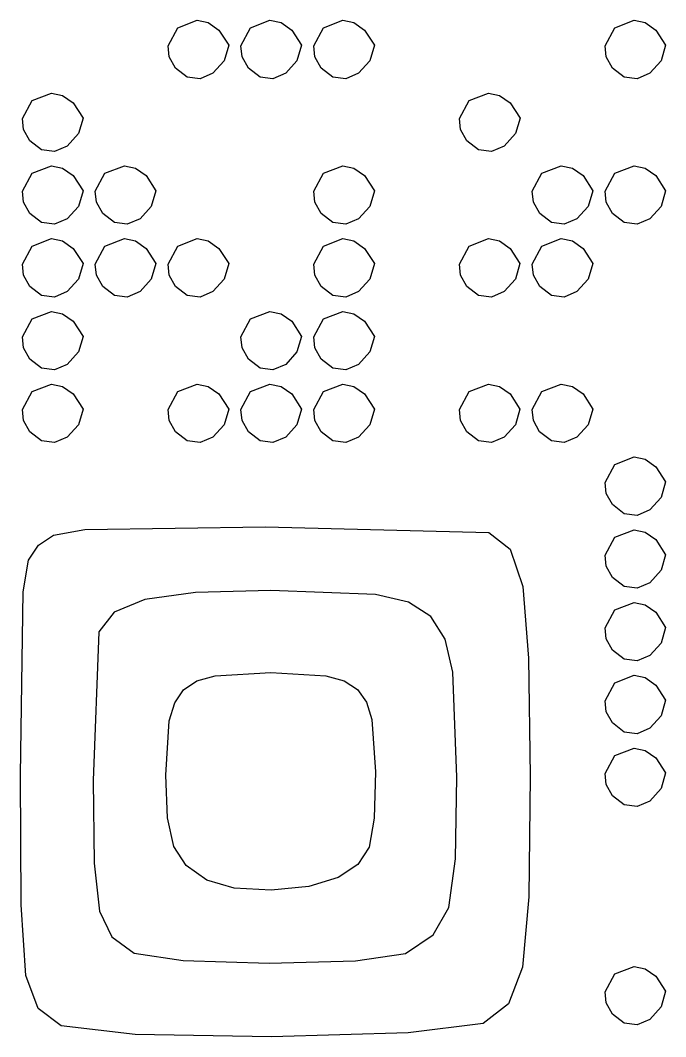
# Model space of a CAD drawing. Extents: x -13.9 to 69.6, y -29.8 to 53.7.
# Drawn here: x -13.9 to 6.1, y -29.82 to 1.71 of the extents above; entities that cross this region are included whole.
import ezdxf

# ---------------------------------------------------------------- set-up
doc = ezdxf.new("R2010")
doc.units = 0

msp = doc.modelspace()

# ---------------------------------------------------------------- linework, layer by layer
at = {"layer": 'Image'}
for p, q in [((-9.020625, 1.485093), (-8.4194, 1.714373)), ((-8.4194, 1.714373), (-8.077218, 1.642386)), ((-8.077218, 1.642386), (-7.74544, 1.41259)), ((-6.762845, 1.485093), (-6.16162, 1.714373)), ((-6.16162, 1.714373), (-5.819438, 1.642386)), ((-5.819438, 1.642386), (-5.48766, 1.41259)), ((-4.505065, 1.485093), (-3.90384, 1.714373)), ((-3.90384, 1.714373), (-3.561658, 1.642386)), ((-3.561658, 1.642386), (-3.22988, 1.41259)), ((4.526035, 1.485093), (5.12726, 1.714373)), ((5.12726, 1.714373), (5.469442, 1.642386)), ((5.469442, 1.642386), (5.80122, 1.41259)), ((-9.320415, 0.925091), (-9.020625, 1.485093)), ((-7.74544, 1.41259), (-7.442128, 0.940849)), ((-7.062635, 0.925091), (-6.762845, 1.485093)), ((-5.48766, 1.41259), (-5.184348, 0.940849)), ((-4.804855, 0.925091), (-4.505065, 1.485093)), ((-3.22988, 1.41259), (-2.926568, 0.940849)), ((4.226245, 0.925091), (4.526035, 1.485093)), ((5.80122, 1.41259), (6.104532, 0.940849)), ((-9.285803, 0.583677), (-9.320415, 0.925091)), ((-7.442128, 0.940849), (-7.585907, 0.456777)), ((-7.028023, 0.583677), (-7.062635, 0.925091)), ((-5.184348, 0.940849), (-5.328127, 0.456777)), ((-4.770243, 0.583677), (-4.804855, 0.925091)), ((-2.926568, 0.940849), (-3.070347, 0.456777)), ((4.260857, 0.583677), (4.226245, 0.925091)), ((6.104532, 0.940849), (5.960753, 0.456777)), ((-9.09007, 0.23471), (-9.285803, 0.583677)), ((-7.585907, 0.456777), (-7.933072, 0.071656)), ((-6.83229, 0.23471), (-7.028023, 0.583677)), ((-5.328127, 0.456777), (-5.675292, 0.071656)), ((-4.57451, 0.23471), (-4.770243, 0.583677)), ((-3.070347, 0.456777), (-3.417512, 0.071656)), ((4.45659, 0.23471), (4.260857, 0.583677)), ((5.960753, 0.456777), (5.613588, 0.071656)), ((-9.090067, 0.234708), (-9.09007, 0.23471)), ((-8.727861, -0.045683), (-9.090067, 0.234708)), ((-7.933072, 0.071656), (-8.327959, -0.097932)), ((-6.832287, 0.234708), (-6.83229, 0.23471)), ((-6.470081, -0.045683), (-6.832287, 0.234708)), ((-5.675292, 0.071656), (-6.070179, -0.097932)), ((-4.574507, 0.234708), (-4.57451, 0.23471)), ((-4.212301, -0.045683), (-4.574507, 0.234708)), ((-3.417512, 0.071656), (-3.812399, -0.097932)), ((4.456593, 0.234708), (4.45659, 0.23471)), ((4.818799, -0.045683), (4.456593, 0.234708)), ((5.613588, 0.071656), (5.218701, -0.097932)), ((-8.327959, -0.097932), (-8.727861, -0.045683)), ((-6.070179, -0.097932), (-6.470081, -0.045683)), ((-3.812399, -0.097932), (-4.212301, -0.045683)), ((5.218701, -0.097932), (4.818799, -0.045683)), ((-13.536265, -0.772687), (-12.93504, -0.543407)), ((-12.93504, -0.543407), (-12.592858, -0.615394)), ((-12.592858, -0.615394), (-12.26108, -0.84519)), ((0.010435, -0.772687), (0.61166, -0.543407)), ((0.61166, -0.543407), (0.953842, -0.615394)), ((0.953842, -0.615394), (1.28562, -0.84519)), ((-13.836055, -1.332689), (-13.536265, -0.772687)), ((-12.26108, -0.84519), (-11.957768, -1.316931)), ((-0.289355, -1.332689), (0.010435, -0.772687)), ((1.28562, -0.84519), (1.588932, -1.316931)), ((-13.801443, -1.674103), (-13.836055, -1.332689)), ((-11.957768, -1.316931), (-12.101547, -1.801003)), ((-0.254743, -1.674103), (-0.289355, -1.332689)), ((1.588932, -1.316931), (1.445153, -1.801003)), ((-13.60571, -2.02307), (-13.801443, -1.674103)), ((-12.101547, -1.801003), (-12.448712, -2.186124)), ((-0.05901, -2.02307), (-0.254743, -1.674103)), ((1.445153, -1.801003), (1.097988, -2.186124)), ((-13.605707, -2.023072), (-13.60571, -2.02307)), ((-13.243501, -2.303463), (-13.605707, -2.023072)), ((-12.448712, -2.186124), (-12.843599, -2.355712)), ((-0.059007, -2.023072), (-0.05901, -2.02307)), ((0.303199, -2.303463), (-0.059007, -2.023072)), ((1.097988, -2.186124), (0.703101, -2.355712)), ((-12.843599, -2.355712), (-13.243501, -2.303463)), ((0.703101, -2.355712), (0.303199, -2.303463)), ((-13.536285, -3.030467), (-12.93506, -2.801187)), ((-12.93506, -2.801187), (-12.592878, -2.873174)), ((-11.278505, -3.030467), (-10.67728, -2.801187)), ((-10.67728, -2.801187), (-10.335098, -2.873174)), ((-4.505175, -3.030467), (-3.90395, -2.801187)), ((-3.90395, -2.801187), (-3.561768, -2.873174)), ((2.268155, -3.030467), (2.86938, -2.801187)), ((2.86938, -2.801187), (3.211562, -2.873174)), ((4.525935, -3.030467), (5.12716, -2.801187)), ((5.12716, -2.801187), (5.469342, -2.873174)), ((-13.836075, -3.590469), (-13.536285, -3.030467)), ((-12.592878, -2.873174), (-12.2611, -3.10297)), ((-12.2611, -3.10297), (-11.957788, -3.574711)), ((-11.578295, -3.590469), (-11.278505, -3.030467)), ((-10.335098, -2.873174), (-10.00332, -3.10297)), ((-10.00332, -3.10297), (-9.700008, -3.574711)), ((-4.804965, -3.590469), (-4.505175, -3.030467)), ((-3.561768, -2.873174), (-3.22999, -3.10297)), ((-3.22999, -3.10297), (-2.926678, -3.574711)), ((1.968365, -3.590469), (2.268155, -3.030467)), ((3.211562, -2.873174), (3.54334, -3.10297)), ((3.54334, -3.10297), (3.846652, -3.574711)), ((4.226145, -3.590469), (4.525935, -3.030467)), ((5.469342, -2.873174), (5.80112, -3.10297)), ((5.80112, -3.10297), (6.104432, -3.574711)), ((-13.801463, -3.931883), (-13.836075, -3.590469)), ((-11.957788, -3.574711), (-12.101567, -4.058783)), ((-11.543683, -3.931883), (-11.578295, -3.590469)), ((-9.700008, -3.574711), (-9.843787, -4.058783)), ((-4.770353, -3.931883), (-4.804965, -3.590469)), ((-2.926678, -3.574711), (-3.070457, -4.058783)), ((2.002977, -3.931883), (1.968365, -3.590469)), ((3.846652, -3.574711), (3.702873, -4.058783)), ((4.260757, -3.931883), (4.226145, -3.590469)), ((6.104432, -3.574711), (5.960653, -4.058783)), ((-13.60573, -4.28085), (-13.801463, -3.931883)), ((-12.101567, -4.058783), (-12.448732, -4.443904)), ((-11.34795, -4.28085), (-11.543683, -3.931883)), ((-9.843787, -4.058783), (-10.190952, -4.443904)), ((-4.57462, -4.28085), (-4.770353, -3.931883)), ((-3.070457, -4.058783), (-3.417622, -4.443904)), ((2.19871, -4.28085), (2.002977, -3.931883)), ((3.702873, -4.058783), (3.355708, -4.443904)), ((4.45649, -4.28085), (4.260757, -3.931883)), ((5.960653, -4.058783), (5.613488, -4.443904)), ((-13.605727, -4.280852), (-13.60573, -4.28085)), ((-13.243521, -4.561243), (-13.605727, -4.280852)), ((-11.347947, -4.280852), (-11.34795, -4.28085)), ((-10.985741, -4.561243), (-11.347947, -4.280852)), ((-4.574617, -4.280852), (-4.57462, -4.28085)), ((-4.212411, -4.561243), (-4.574617, -4.280852)), ((2.198713, -4.280852), (2.19871, -4.28085)), ((2.560919, -4.561243), (2.198713, -4.280852)), ((4.456493, -4.280852), (4.45649, -4.28085)), ((4.818699, -4.561243), (4.456493, -4.280852)), ((-12.843619, -4.613492), (-13.243521, -4.561243)), ((-12.448732, -4.443904), (-12.843619, -4.613492)), ((-10.585839, -4.613492), (-10.985741, -4.561243)), ((-10.190952, -4.443904), (-10.585839, -4.613492)), ((-3.812509, -4.613492), (-4.212411, -4.561243)), ((-3.417622, -4.443904), (-3.812509, -4.613492)), ((2.960821, -4.613492), (2.560919, -4.561243)), ((3.355708, -4.443904), (2.960821, -4.613492)), ((5.218601, -4.613492), (4.818699, -4.561243)), ((5.613488, -4.443904), (5.218601, -4.613492)), ((-13.836165, -5.848249), (-13.536375, -5.288247)), ((-13.536375, -5.288247), (-12.93515, -5.058967)), ((-12.93515, -5.058967), (-12.592968, -5.130954)), ((-12.592968, -5.130954), (-12.26119, -5.36075)), ((-11.578385, -5.848249), (-11.278595, -5.288247)), ((-11.278595, -5.288247), (-10.67737, -5.058967)), ((-10.67737, -5.058967), (-10.335188, -5.130954)), ((-10.335188, -5.130954), (-10.00341, -5.36075)), ((-9.320605, -5.848249), (-9.020815, -5.288247)), ((-9.020815, -5.288247), (-8.41959, -5.058967)), ((-8.41959, -5.058967), (-8.077408, -5.130954)), ((-8.077408, -5.130954), (-7.74563, -5.36075)), ((-4.805055, -5.848249), (-4.505265, -5.288247)), ((-4.505265, -5.288247), (-3.90404, -5.058967)), ((-3.90404, -5.058967), (-3.561858, -5.130954)), ((-3.561858, -5.130954), (-3.23008, -5.36075)), ((-0.289505, -5.848249), (0.010285, -5.288247)), ((0.010285, -5.288247), (0.61151, -5.058967)), ((0.61151, -5.058967), (0.953692, -5.130954)), ((0.953692, -5.130954), (1.28547, -5.36075)), ((1.968275, -5.848249), (2.268065, -5.288247)), ((2.268065, -5.288247), (2.86929, -5.058967)), ((2.86929, -5.058967), (3.211472, -5.130954)), ((3.211472, -5.130954), (3.54325, -5.36075)), ((-12.26119, -5.36075), (-11.957878, -5.832491)), ((-10.00341, -5.36075), (-9.700098, -5.832491)), ((-7.74563, -5.36075), (-7.442318, -5.832491)), ((-3.23008, -5.36075), (-2.926768, -5.832491)), ((1.28547, -5.36075), (1.588782, -5.832491)), ((3.54325, -5.36075), (3.846562, -5.832491)), ((-13.801553, -6.189663), (-13.836165, -5.848249)), ((-11.957878, -5.832491), (-12.101657, -6.316563)), ((-11.543773, -6.189663), (-11.578385, -5.848249)), ((-9.700098, -5.832491), (-9.843877, -6.316563)), ((-9.285993, -6.189663), (-9.320605, -5.848249)), ((-7.442318, -5.832491), (-7.586097, -6.316563)), ((-4.770443, -6.189663), (-4.805055, -5.848249)), ((-2.926768, -5.832491), (-3.070547, -6.316563)), ((-0.254893, -6.189663), (-0.289505, -5.848249)), ((1.588782, -5.832491), (1.445003, -6.316563)), ((2.002887, -6.189663), (1.968275, -5.848249)), ((3.846562, -5.832491), (3.702783, -6.316563)), ((-13.60582, -6.53863), (-13.801553, -6.189663)), ((-11.34804, -6.53863), (-11.543773, -6.189663)), ((-9.09026, -6.53863), (-9.285993, -6.189663)), ((-4.57471, -6.53863), (-4.770443, -6.189663)), ((-0.05916, -6.53863), (-0.254893, -6.189663)), ((2.19862, -6.53863), (2.002887, -6.189663)), ((-13.605817, -6.538632), (-13.60582, -6.53863)), ((-13.243611, -6.819023), (-13.605817, -6.538632)), ((-12.101657, -6.316563), (-12.448822, -6.701684)), ((-11.348037, -6.538632), (-11.34804, -6.53863)), ((-10.985831, -6.819023), (-11.348037, -6.538632)), ((-9.843877, -6.316563), (-10.191042, -6.701684)), ((-9.090257, -6.538632), (-9.09026, -6.53863)), ((-8.728051, -6.819023), (-9.090257, -6.538632)), ((-7.586097, -6.316563), (-7.933262, -6.701684)), ((-4.574707, -6.538632), (-4.57471, -6.53863)), ((-4.212501, -6.819023), (-4.574707, -6.538632)), ((-3.070547, -6.316563), (-3.417712, -6.701684)), ((-0.059157, -6.538632), (-0.05916, -6.53863)), ((0.303049, -6.819023), (-0.059157, -6.538632)), ((1.445003, -6.316563), (1.097838, -6.701684)), ((2.198623, -6.538632), (2.19862, -6.53863)), ((2.560829, -6.819023), (2.198623, -6.538632)), ((3.702783, -6.316563), (3.355618, -6.701684)), ((-12.843709, -6.871272), (-13.243611, -6.819023)), ((-12.448822, -6.701684), (-12.843709, -6.871272)), ((-10.585929, -6.871272), (-10.985831, -6.819023)), ((-10.191042, -6.701684), (-10.585929, -6.871272)), ((-8.328149, -6.871272), (-8.728051, -6.819023)), ((-7.933262, -6.701684), (-8.328149, -6.871272)), ((-3.812599, -6.871272), (-4.212501, -6.819023)), ((-3.417712, -6.701684), (-3.812599, -6.871272)), ((0.702951, -6.871272), (0.303049, -6.819023)), ((1.097838, -6.701684), (0.702951, -6.871272)), ((2.960731, -6.871272), (2.560829, -6.819023)), ((3.355618, -6.701684), (2.960731, -6.871272)), ((-13.836225, -8.106029), (-13.536435, -7.546027)), ((-13.536435, -7.546027), (-12.93521, -7.316747)), ((-12.93521, -7.316747), (-12.593028, -7.388734)), ((-12.593028, -7.388734), (-12.26125, -7.61853)), ((-7.062895, -8.106029), (-6.763105, -7.546027)), ((-6.763105, -7.546027), (-6.16188, -7.316747)), ((-6.16188, -7.316747), (-5.819698, -7.388734)), ((-5.819698, -7.388734), (-5.48792, -7.61853)), ((-4.805115, -8.106029), (-4.505325, -7.546027)), ((-4.505325, -7.546027), (-3.9041, -7.316747)), ((-3.9041, -7.316747), (-3.561918, -7.388734)), ((-3.561918, -7.388734), (-3.23014, -7.61853)), ((-12.26125, -7.61853), (-11.957938, -8.090271)), ((-5.48792, -7.61853), (-5.184608, -8.090271)), ((-3.23014, -7.61853), (-2.926828, -8.090271)), ((-13.801613, -8.447443), (-13.836225, -8.106029)), ((-11.957938, -8.090271), (-12.101717, -8.574343)), ((-7.028283, -8.447443), (-7.062895, -8.106029)), ((-5.184608, -8.090271), (-5.328387, -8.574343)), ((-4.770503, -8.447443), (-4.805115, -8.106029)), ((-2.926828, -8.090271), (-3.070607, -8.574343)), ((-13.60588, -8.79641), (-13.801613, -8.447443)), ((-6.83255, -8.79641), (-7.028283, -8.447443)), ((-4.57477, -8.79641), (-4.770503, -8.447443)), ((-13.605877, -8.796412), (-13.60588, -8.79641)), ((-13.243671, -9.076803), (-13.605877, -8.796412)), ((-12.101717, -8.574343), (-12.448882, -8.959464)), ((-6.832547, -8.796412), (-6.83255, -8.79641)), ((-6.470341, -9.076803), (-6.832547, -8.796412)), ((-5.328387, -8.574343), (-5.675552, -8.959464)), ((-4.574767, -8.796412), (-4.57477, -8.79641)), ((-4.212561, -9.076803), (-4.574767, -8.796412)), ((-3.070607, -8.574343), (-3.417772, -8.959464)), ((-12.843769, -9.129052), (-13.243671, -9.076803)), ((-12.448882, -8.959464), (-12.843769, -9.129052)), ((-6.070439, -9.129052), (-6.470341, -9.076803)), ((-5.675552, -8.959464), (-6.070439, -9.129052)), ((-3.812659, -9.129052), (-4.212561, -9.076803)), ((-3.417772, -8.959464), (-3.812659, -9.129052)), ((-13.536425, -9.803807), (-12.9352, -9.574527)), ((-12.9352, -9.574527), (-12.593018, -9.646514)), ((-12.593018, -9.646514), (-12.26124, -9.87631)), ((-9.020875, -9.803807), (-8.41965, -9.574527)), ((-8.41965, -9.574527), (-8.077468, -9.646514)), ((-8.077468, -9.646514), (-7.74569, -9.87631)), ((-6.763095, -9.803807), (-6.16187, -9.574527)), ((-6.16187, -9.574527), (-5.819688, -9.646514)), ((-5.819688, -9.646514), (-5.48791, -9.87631)), ((-4.505315, -9.803807), (-3.90409, -9.574527)), ((-3.90409, -9.574527), (-3.561908, -9.646514)), ((-3.561908, -9.646514), (-3.23013, -9.87631)), ((0.010235, -9.803807), (0.61146, -9.574527)), ((0.61146, -9.574527), (0.953642, -9.646514)), ((0.953642, -9.646514), (1.28542, -9.87631)), ((2.268015, -9.803807), (2.86924, -9.574527)), ((2.86924, -9.574527), (3.211422, -9.646514)), ((3.211422, -9.646514), (3.5432, -9.87631)), ((-13.836215, -10.363809), (-13.536425, -9.803807)), ((-12.26124, -9.87631), (-11.957928, -10.348051)), ((-9.320665, -10.363809), (-9.020875, -9.803807)), ((-7.74569, -9.87631), (-7.442378, -10.348051)), ((-7.062885, -10.363809), (-6.763095, -9.803807)), ((-5.48791, -9.87631), (-5.184598, -10.348051)), ((-4.805105, -10.363809), (-4.505315, -9.803807)), ((-3.23013, -9.87631), (-2.926818, -10.348051)), ((-0.289555, -10.363809), (0.010235, -9.803807)), ((1.28542, -9.87631), (1.588732, -10.348051)), ((1.968225, -10.363809), (2.268015, -9.803807)), ((3.5432, -9.87631), (3.846512, -10.348051)), ((-13.801603, -10.705223), (-13.836215, -10.363809)), ((-11.957928, -10.348051), (-12.101707, -10.832123)), ((-9.286053, -10.705223), (-9.320665, -10.363809)), ((-7.442378, -10.348051), (-7.586157, -10.832123)), ((-7.028273, -10.705223), (-7.062885, -10.363809)), ((-5.184598, -10.348051), (-5.328377, -10.832123)), ((-4.770493, -10.705223), (-4.805105, -10.363809)), ((-2.926818, -10.348051), (-3.070597, -10.832123)), ((-0.254943, -10.705223), (-0.289555, -10.363809)), ((1.588732, -10.348051), (1.444953, -10.832123)), ((2.002837, -10.705223), (1.968225, -10.363809)), ((3.846512, -10.348051), (3.702733, -10.832123)), ((-13.60587, -11.05419), (-13.801603, -10.705223)), ((-9.09032, -11.05419), (-9.286053, -10.705223)), ((-6.83254, -11.05419), (-7.028273, -10.705223)), ((-4.57476, -11.05419), (-4.770493, -10.705223)), ((-0.05921, -11.05419), (-0.254943, -10.705223)), ((2.19857, -11.05419), (2.002837, -10.705223)), ((-12.101707, -10.832123), (-12.448872, -11.217244)), ((-7.586157, -10.832123), (-7.933322, -11.217244)), ((-5.328377, -10.832123), (-5.675542, -11.217244)), ((-3.070597, -10.832123), (-3.417762, -11.217244)), ((1.444953, -10.832123), (1.097788, -11.217244)), ((3.702733, -10.832123), (3.355568, -11.217244)), ((-13.605867, -11.054192), (-13.60587, -11.05419)), ((-13.243661, -11.334583), (-13.605867, -11.054192)), ((-12.843759, -11.386832), (-13.243661, -11.334583)), ((-12.448872, -11.217244), (-12.843759, -11.386832)), ((-9.090317, -11.054192), (-9.09032, -11.05419)), ((-8.728111, -11.334583), (-9.090317, -11.054192)), ((-8.328209, -11.386832), (-8.728111, -11.334583)), ((-7.933322, -11.217244), (-8.328209, -11.386832)), ((-6.832537, -11.054192), (-6.83254, -11.05419)), ((-6.470331, -11.334583), (-6.832537, -11.054192)), ((-6.070429, -11.386832), (-6.470331, -11.334583)), ((-5.675542, -11.217244), (-6.070429, -11.386832)), ((-4.574757, -11.054192), (-4.57476, -11.05419)), ((-4.212551, -11.334583), (-4.574757, -11.054192)), ((-3.812649, -11.386832), (-4.212551, -11.334583)), ((-3.417762, -11.217244), (-3.812649, -11.386832)), ((-0.059207, -11.054192), (-0.05921, -11.05419)), ((0.302999, -11.334583), (-0.059207, -11.054192)), ((0.702901, -11.386832), (0.302999, -11.334583)), ((1.097788, -11.217244), (0.702901, -11.386832)), ((2.198573, -11.054192), (2.19857, -11.05419)), ((2.560779, -11.334583), (2.198573, -11.054192)), ((2.960681, -11.386832), (2.560779, -11.334583)), ((3.355568, -11.217244), (2.960681, -11.386832)), ((4.525695, -12.061587), (5.12692, -11.832307)), ((5.12692, -11.832307), (5.469102, -11.904294)), ((5.469102, -11.904294), (5.80088, -12.13409)), ((4.225905, -12.621589), (4.525695, -12.061587)), ((5.80088, -12.13409), (6.104192, -12.605831)), ((6.104192, -12.605831), (5.960413, -13.089903)), ((4.260517, -12.963003), (4.225905, -12.621589)), ((4.45625, -13.31197), (4.260517, -12.963003)), ((5.960413, -13.089903), (5.613248, -13.475024)), ((4.456253, -13.311972), (4.45625, -13.31197)), ((4.818459, -13.592363), (4.456253, -13.311972)), ((5.613248, -13.475024), (5.218361, -13.644612)), ((5.218361, -13.644612), (4.818459, -13.592363)), ((-12.870511, -14.253835), (-11.905767, -14.084726)), ((-11.905767, -14.084726), (-6.304486, -14.001856)), ((-6.304486, -14.001856), (0.620394, -14.177167)), ((0.620394, -14.177167), (1.282076, -14.688116)), ((4.525645, -14.319367), (5.12687, -14.090087)), ((5.12687, -14.090087), (5.469052, -14.162074)), ((5.469052, -14.162074), (5.80083, -14.39187)), ((-13.336956, -14.5663), (-12.870511, -14.253835)), ((4.225855, -14.879369), (4.525645, -14.319367)), ((5.80083, -14.39187), (6.104142, -14.863611)), ((-13.649654, -15.034702), (-13.336956, -14.5663)), ((1.282076, -14.688116), (1.671732, -15.854897)), ((-13.818737, -16.011477), (-13.649654, -15.034702)), ((4.260467, -15.220783), (4.225855, -14.879369)), ((6.104142, -14.863611), (5.960363, -15.347683)), ((4.4562, -15.56975), (4.260467, -15.220783)), ((5.960363, -15.347683), (5.613198, -15.732804)), ((4.456203, -15.569752), (4.4562, -15.56975)), ((4.818409, -15.850143), (4.456203, -15.569752)), ((5.613198, -15.732804), (5.218311, -15.902392)), ((-13.9014, -21.70902), (-13.818737, -16.011477)), ((-8.474146, -16.04021), (-10.046095, -16.251762)), ((-6.13579, -15.97741), (-8.474146, -16.04021)), ((-2.894222, -16.09901), (-6.13579, -15.97741)), ((1.671732, -15.854897), (1.856378, -18.072438)), ((5.218311, -15.902392), (4.818409, -15.850143)), ((-10.046095, -16.251762), (-10.996032, -16.646799)), ((-1.872857, -16.341008), (-2.894222, -16.09901)), ((-1.171342, -16.783805), (-1.872857, -16.341008)), ((4.525595, -16.577147), (5.12682, -16.347867)), ((5.12682, -16.347867), (5.469002, -16.419854)), ((-10.996032, -16.646799), (-11.46835, -17.26005)), ((4.225805, -17.137149), (4.525595, -16.577147)), ((5.469002, -16.419854), (5.80078, -16.64965)), ((5.80078, -16.64965), (6.104092, -17.121392)), ((-0.729853, -17.487399), (-1.171342, -16.783805)), ((-11.46835, -17.26005), (-11.643661, -21.87321)), ((4.260417, -17.478563), (4.225805, -17.137149)), ((6.104092, -17.121392), (5.960313, -17.605463)), ((-0.48857, -18.51179), (-0.729853, -17.487399)), ((4.45615, -17.82753), (4.260417, -17.478563)), ((5.960313, -17.605463), (5.613148, -17.990584)), ((4.456153, -17.827532), (4.45615, -17.82753)), ((4.818359, -18.107923), (4.456153, -17.827532)), ((1.856378, -18.072438), (1.903034, -21.735667)), ((5.218261, -18.160172), (4.818359, -18.107923)), ((5.613148, -17.990584), (5.218261, -18.160172)), ((-7.859909, -18.618662), (-6.14033, -18.51741)), ((-6.14033, -18.51741), (-4.432215, -18.618792)), ((-0.36733, -21.76296), (-0.48857, -18.51179)), ((-8.840849, -19.053383), (-8.430224, -18.782061)), ((-8.430224, -18.782061), (-7.859909, -18.618662)), ((-4.432215, -18.618792), (-3.862378, -18.779721)), ((-3.862378, -18.779721), (-3.450001, -19.044543)), ((4.225735, -19.394929), (4.525525, -18.834927)), ((4.525525, -18.834927), (5.12675, -18.605647)), ((5.12675, -18.605647), (5.468932, -18.677634)), ((5.468932, -18.677634), (5.80071, -18.90743)), ((5.80071, -18.90743), (6.104022, -19.379171)), ((-9.116756, -19.457183), (-8.840849, -19.053383)), ((-3.450001, -19.044543), (-3.171069, -19.436058)), ((-9.282917, -20.018019), (-9.116756, -19.457183)), ((-3.171069, -19.436058), (-3.001565, -19.977067)), ((4.260347, -19.736343), (4.225735, -19.394929)), ((6.104022, -19.379171), (5.960243, -19.863243)), ((4.45608, -20.08531), (4.260347, -19.736343)), ((5.960243, -19.863243), (5.613078, -20.248364)), ((-9.38588, -21.70902), (-9.282917, -20.018019)), ((-3.001565, -19.977067), (-2.89478, -21.59877)), ((4.456083, -20.085312), (4.45608, -20.08531)), ((4.818289, -20.365703), (4.456083, -20.085312)), ((5.218191, -20.417952), (4.818289, -20.365703)), ((5.613078, -20.248364), (5.218191, -20.417952)), ((4.225735, -21.652709), (4.525525, -21.092707)), ((4.525525, -21.092707), (5.12675, -20.863427)), ((5.12675, -20.863427), (5.468932, -20.935414)), ((5.468932, -20.935414), (5.80071, -21.16521)), ((5.80071, -21.16521), (6.104022, -21.636952)), ((-13.876252, -25.725353), (-13.9014, -21.70902)), ((-9.334678, -23.027996), (-9.38588, -21.70902)), ((-2.89478, -21.59877), (-2.931047, -23.041342)), ((1.903034, -21.735667), (1.861224, -25.483222)), ((4.260347, -21.994123), (4.225735, -21.652709)), ((6.104022, -21.636952), (5.960243, -22.121023)), ((-11.643661, -21.87321), (-11.610536, -24.436335)), ((-0.412943, -24.296169), (-0.36733, -21.76296)), ((4.45608, -22.34309), (4.260347, -21.994123)), ((4.456083, -22.343092), (4.45608, -22.34309)), ((4.818289, -22.623483), (4.456083, -22.343092)), ((5.960243, -22.121023), (5.613078, -22.506144)), ((5.218191, -22.675732), (4.818289, -22.623483)), ((5.613078, -22.506144), (5.218191, -22.675732)), ((-9.143509, -23.913992), (-9.334678, -23.027996)), ((-2.931047, -23.041342), (-3.087249, -23.933451)), ((-8.756025, -24.511459), (-9.143509, -23.913992)), ((-3.087249, -23.933451), (-3.434483, -24.47799)), ((-11.610536, -24.436335), (-11.449495, -25.92253)), ((-8.11588, -24.96485), (-8.756025, -24.511459)), ((-3.434483, -24.47799), (-4.04385, -24.87785)), ((-0.621605, -25.805449), (-0.412943, -24.296169)), ((-4.04385, -24.87785), (-4.959086, -25.157415)), ((-8.11588, -24.964853), (-8.11588, -24.96485)), ((-7.267617, -25.20674), (-8.11588, -24.964853)), ((-6.124514, -25.268986), (-7.267617, -25.20674)), ((-4.959086, -25.157415), (-6.124514, -25.268986)), ((1.861224, -25.483222), (1.670538, -27.66585)), ((-13.728505, -27.916924), (-13.876252, -25.725353)), ((-1.101047, -26.66106), (-0.621605, -25.805449)), ((-11.449495, -25.92253), (-11.068036, -26.721417)), ((-11.068036, -26.721417), (-10.373661, -27.22262)), ((-1.959, -27.23326), (-1.101047, -26.66106)), ((-10.373661, -27.22262), (-8.853302, -27.456363)), ((-3.506728, -27.463123), (-1.959001, -27.23326)), ((-1.959001, -27.23326), (-1.959, -27.23326)), ((-8.853302, -27.456363), (-6.184576, -27.53701)), ((-6.184576, -27.53701), (-3.506728, -27.463123)), ((1.670538, -27.66585), (1.23309, -28.800498)), ((4.525465, -27.866047), (5.12669, -27.636767)), ((5.12669, -27.636767), (5.468872, -27.708754)), ((5.468872, -27.708754), (5.80065, -27.93855)), ((-13.349706, -28.947388), (-13.728505, -27.916924)), ((4.225675, -28.426049), (4.525465, -27.866047)), ((5.80065, -27.93855), (6.103962, -28.410291)), ((4.260287, -28.767463), (4.225675, -28.426049)), ((6.103962, -28.410291), (5.960183, -28.894363)), ((-12.6314, -29.4804), (-13.349706, -28.947388)), ((1.23309, -28.800498), (0.450994, -29.404117)), ((4.45602, -29.11643), (4.260287, -28.767463)), ((5.960183, -28.894363), (5.613018, -29.279484)), ((4.456023, -29.116432), (4.45602, -29.11643)), ((4.818229, -29.396823), (4.456023, -29.116432)), ((5.613018, -29.279484), (5.218131, -29.449072)), ((-10.34321, -29.748291), (-12.631406, -29.480393)), ((-12.631406, -29.480393), (-12.6314, -29.4804)), ((0.450994, -29.404117), (-1.878481, -29.698938)), ((5.218131, -29.449072), (4.818229, -29.396823)), ((-6.117725, -29.817401), (-10.34321, -29.748291)), ((-1.878481, -29.698938), (-6.117725, -29.817401))]:
    msp.add_line(p, q, dxfattribs=at)

doc.saveas('drawing.dxf')
